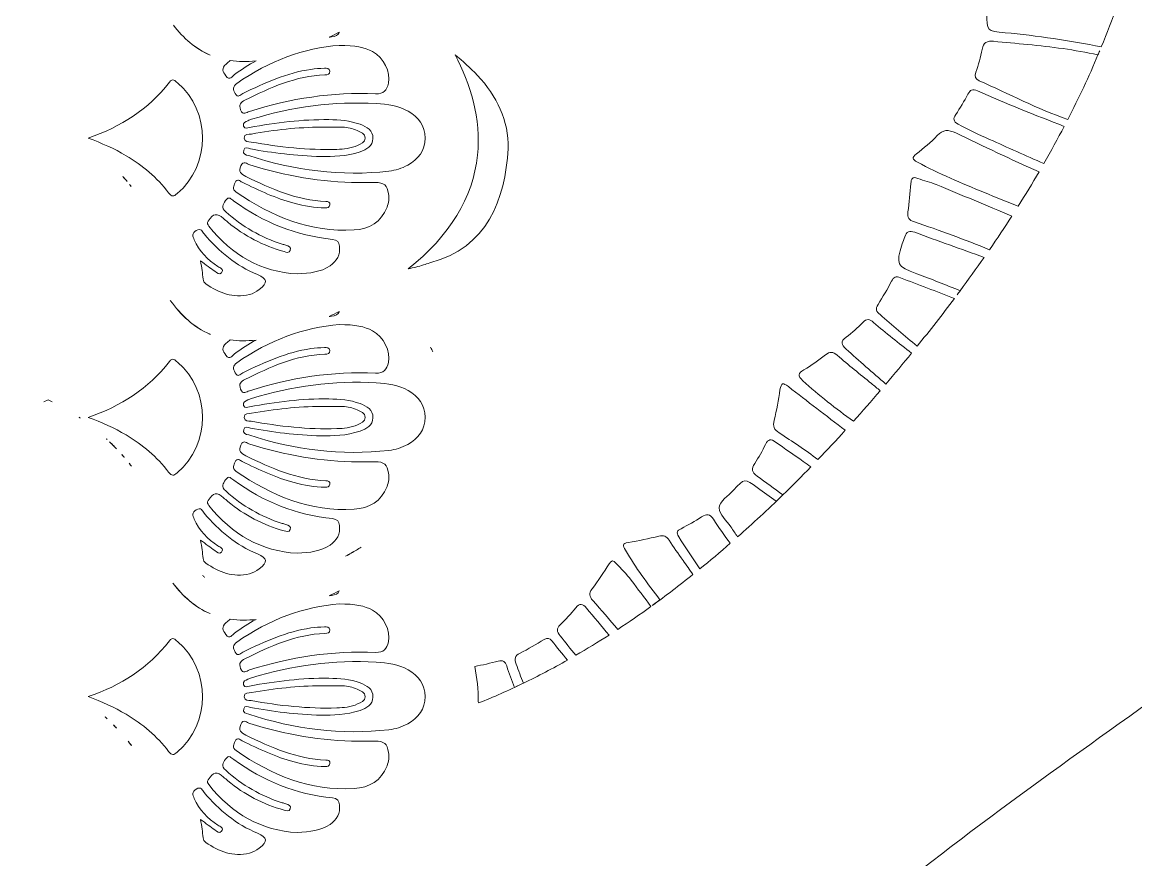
# Model space of a CAD drawing. Extents: x 705 to 8445, y -5934 to -84.
# Drawn here: x 1488.8 to 1970.5, y -4314.7 to -3952.6 of the extents above; entities that cross this region are included whole.
import ezdxf

# ---------------------------------------------------------------- set-up
doc = ezdxf.new("R2010")
doc.units = 0
doc.header["$MEASUREMENT"] = 0
doc.layers.add('Layer 1', color=7, linetype='Continuous')

# ---------------------------------------------------------------- blocks, each defined once
blk = doc.blocks.new('block 31')
at = {"layer": 'Layer 1', "lineweight": 0}
blk.add_lwpolyline([(1498.21, -4116.81), (1500, -4115.91), (1501.79, -4116.81), (1500, -4115.92), (1498.21, -4116.81)], dxfattribs=at)
for points, knots in [([(2257.28, -3659.1), (2234.48, -3617.14), (2200.79, -3577.08), (2159.87, -3543.26), (2075.1, -3473.22), (1964.49, -3413.43), (1839.88, -3370.27), (1839.88, -3370.27), (1839.88, -3370.25), (1839.88, -3370.25), (1839.42, -3368.29), (1838.85, -3366.27), (1838.16, -3364.21), (1836.62, -3359.66), (1833.95, -3353.09), (1828.51, -3348.58), (1827.81, -3348), (1827.1, -3347.47), (1826.36, -3347), (1826.36, -3347), (1826.36, -3347), (1826.35, -3347), (1827.88, -3328.1), (1824.28, -3308.74), (1815.57, -3289.33), (1811.12, -3279.39), (1803.75, -3272.44), (1796.61, -3265.72), (1790.88, -3260.31), (1785.45, -3255.19), (1781.81, -3248.82), (1780.72, -3246.92), (1779.8, -3244.87), (1778.82, -3242.69), (1777.56, -3239.87), (1776.25, -3236.96), (1774.48, -3234.13), (1767.43, -3222.87), (1755.91, -3216.8), (1744.63, -3213.55), (1744.63, -3213.55), (1743.26, -3211.5), (1743.26, -3211.5), (1700.83, -3146.97), (1636.69, -3122.16), (1590.35, -3112.73), (1549.47, -3104.39), (1515.61, -3106.15), (1503.73, -3107.19), (1503.69, -3107.13), (1503.65, -3107.09), (1503.63, -3107.06), (1503.63, -3107.06), (1503.45, -3107.21), (1503.45, -3107.21), (1501.87, -3107.36), (1500.7, -3107.48), (1500, -3107.56), (1499.3, -3107.48), (1498.13, -3107.36), (1496.56, -3107.21), (1496.56, -3107.21), (1496.37, -3107.06), (1496.37, -3107.06), (1496.35, -3107.09), (1496.31, -3107.13), (1496.27, -3107.19), (1484.39, -3106.15), (1450.53, -3104.39), (1409.65, -3112.73), (1363.31, -3122.16), (1299.17, -3146.97), (1256.76, -3211.48), (1256.76, -3211.48), (1255.38, -3213.55), (1255.38, -3213.55), (1244.09, -3216.8), (1232.57, -3222.87), (1225.52, -3234.13), (1223.75, -3236.96), (1222.44, -3239.87), (1221.18, -3242.69), (1220.2, -3244.87), (1219.28, -3246.92), (1218.19, -3248.82), (1214.55, -3255.19), (1209.12, -3260.31), (1203.39, -3265.72), (1196.25, -3272.44), (1188.88, -3279.39), (1184.43, -3289.33), (1175.72, -3308.74), (1172.12, -3328.1), (1173.65, -3347), (1173.64, -3347), (1173.64, -3347), (1173.64, -3347), (1172.91, -3347.47), (1172.19, -3347.99), (1171.49, -3348.58), (1166.05, -3353.09), (1163.38, -3359.65), (1161.84, -3364.21), (1161.15, -3366.27), (1160.58, -3368.29), (1160.12, -3370.25), (1160.12, -3370.25), (1160.12, -3370.27), (1160.12, -3370.27), (1035.51, -3413.43), (924.9, -3473.22), (840.13, -3543.26), (799.22, -3577.08), (765.52, -3617.14), (742.72, -3659.1), (716.93, -3706.53), (704.78, -3755.81), (706.61, -3805.55), (708.34, -3852.44), (720.97, -3901.24), (744.18, -3950.56), (776.16, -4018.52), (826.78, -4084.15), (894.59, -4145.62), (939.27, -4186.12), (988.74, -4221.57), (1036.58, -4255.86), (1081.92, -4288.36), (1128.81, -4321.97), (1171.35, -4359.71), (1248.94, -4428.49), (1300.36, -4494.94), (1328.51, -4562.74), (1324.68, -4568.78), (1321.1, -4575.62), (1318.44, -4583.02), (1317.03, -4582.92), (1315.46, -4582.85), (1313.87, -4582.85), (1308, -4582.85), (1301.57, -4583.94), (1299.84, -4589.72), (1299.35, -4591.39), (1299.31, -4592.94), (1299.27, -4594.32), (1299.27, -4594.65), (1299.26, -4594.97), (1299.25, -4595.28), (1299.07, -4598.99), (1297.7, -4602.95), (1295.19, -4607.05), (1294.24, -4608.6), (1293.21, -4610.14), (1292.14, -4611.64), (1291.46, -4612.59), (1290.76, -4613.54), (1290.03, -4614.48), (1282.79, -4623.87), (1273.55, -4632.4), (1264.57, -4640.7), (1264.57, -4640.7), (1260.48, -4644.5), (1260.48, -4644.5), (1250.16, -4654.07), (1239.49, -4663.97), (1227.49, -4670.59), (1224.1, -4672.48), (1219.99, -4676.81), (1219.7, -4686.79), (1218.97, -4711.36), (1240.81, -4755.67), (1260.37, -4770.55), (1241.52, -4806.38), (1219.02, -4857.42), (1199.77, -4924.23), (1174.99, -5010.3), (1160.3, -5105.45), (1156.13, -5207.05), (1152.63, -5292.07), (1156.53, -5381.81), (1167.74, -5475.11), (1163.2, -5478.43), (1158.2, -5481.58), (1152.48, -5484.72), (1126.07, -5499.19), (1097.44, -5504.35), (1071.86, -5499.25), (1037.65, -5492.45), (1010.5, -5472.75), (991.16, -5440.72), (954.52, -5380.07), (953.85, -5285.76), (972.12, -5223.95), (991.72, -5157.67), (1030.95, -5091.38), (1095.59, -5015.32), (1100.04, -5010.08), (1104.54, -5004.87), (1109.05, -4999.66), (1133.44, -4971.39), (1158.65, -4942.17), (1176.47, -4908.58), (1200.61, -4863.05), (1206.18, -4814.98), (1191.73, -4776.7), (1191.73, -4776.7), (1181.23, -4748.9), (1181.23, -4748.9), (1181.23, -4748.9), (1183.66, -4778.52), (1183.66, -4778.52), (1186.59, -4814.26), (1171.98, -4846.76), (1159.22, -4867.74), (1139.1, -4900.81), (1110.97, -4928.95), (1083.75, -4956.17), (1072.54, -4967.4), (1060.93, -4979.02), (1050.06, -4990.8), (985.75, -5060.52), (939.06, -5124.07), (907.3, -5185.11), (864.56, -5267.19), (849.07, -5345.56), (861.27, -5418), (881.01, -5535.4), (980.35, -5627.87), (1070.03, -5667.42), (1102.26, -5681.63), (1132.31, -5688.81), (1157.87, -5688.81), (1176.42, -5688.81), (1192.6, -5685.03), (1205.52, -5677.4), (1205.52, -5677.42), (1205.52, -5677.42), (1205.52, -5677.42), (1212.39, -5699.36), (1220.21, -5719.79), (1228.89, -5738.56), (1249.15, -5782.32), (1274.96, -5818.69), (1305.6, -5846.65), (1339.33, -5877.45), (1383.39, -5900.64), (1436.58, -5915.59), (1478.92, -5927.49), (1526.09, -5933.71), (1573.63, -5933.71), (1577.09, -5933.71), (1580.56, -5933.68), (1584.02, -5933.61), (1715.27, -5931.1), (1847.15, -5876.35), (1945.85, -5783.41), (1983.5, -5747.95), (2012.68, -5707.49), (2030.23, -5666.4), (2050.52, -5618.94), (2055.69, -5571.02), (2045.64, -5523.97), (2025.77, -5431.09), (1963.25, -5354), (1869.6, -5306.89), (1787.63, -5265.67), (1689.88, -5251.14), (1599.49, -5266.42), (1605.66, -5255.1), (1611.89, -5243.86), (1618.09, -5232.7), (1636.91, -5198.83), (1656.35, -5163.79), (1673.14, -5127.91), (1710.23, -5048.64), (1732.26, -4977.48), (1740.49, -4910.34), (1745.6, -4868.73), (1747.15, -4816.91), (1734.72, -4770.08), (1753.98, -4755.61), (1775.54, -4712.46), (1775.54, -4687.69), (1775.54, -4687.28), (1775.54, -4686.88), (1775.53, -4686.48), (1775.23, -4676.52), (1771.13, -4672.21), (1767.74, -4670.33), (1755.74, -4663.73), (1745.07, -4653.85), (1734.75, -4644.31), (1734.75, -4644.31), (1730.65, -4640.52), (1730.65, -4640.52), (1719.35, -4630.12), (1707.67, -4619.36), (1700.02, -4606.97), (1697.52, -4602.89), (1696.16, -4598.95), (1695.98, -4595.25), (1695.96, -4594.94), (1695.95, -4594.61), (1695.95, -4594.29), (1695.92, -4592.92), (1695.87, -4591.37), (1695.38, -4589.7), (1693.66, -4583.98), (1687.32, -4582.87), (1681.49, -4582.85), (1678.84, -4575.53), (1675.29, -4568.75), (1671.49, -4562.74), (1699.63, -4494.94), (1751.06, -4428.49), (1828.65, -4359.71), (1871.19, -4321.97), (1918.08, -4288.36), (1963.42, -4255.86), (2011.26, -4221.57), (2060.73, -4186.12), (2105.41, -4145.62), (2173.22, -4084.15), (2223.84, -4018.52), (2255.82, -3950.56), (2279.03, -3901.24), (2291.66, -3852.45), (2293.39, -3805.55), (2295.22, -3755.81), (2283.07, -3706.53), (2257.28, -3659.1)], [0, 0, 0, 0, 1, 1, 1, 2, 2, 2, 3, 3, 3, 4, 4, 4, 5, 5, 5, 6, 6, 6, 7, 7, 7, 8, 8, 8, 9, 9, 9, 10, 10, 10, 11, 11, 11, 12, 12, 12, 13, 13, 13, 14, 14, 14, 15, 15, 15, 16, 16, 16, 17, 17, 17, 18, 18, 18, 19, 19, 19, 20, 20, 20, 21, 21, 21, 22, 22, 22, 23, 23, 23, 24, 24, 24, 25, 25, 25, 26, 26, 26, 27, 27, 27, 28, 28, 28, 29, 29, 29, 30, 30, 30, 31, 31, 31, 32, 32, 32, 33, 33, 33, 34, 34, 34, 35, 35, 35, 36, 36, 36, 37, 37, 37, 38, 38, 38, 39, 39, 39, 40, 40, 40, 41, 41, 41, 42, 42, 42, 43, 43, 43, 44, 44, 44, 45, 45, 45, 46, 46, 46, 47, 47, 47, 48, 48, 48, 49, 49, 49, 50, 50, 50, 51, 51, 51, 52, 52, 52, 53, 53, 53, 54, 54, 54, 55, 55, 55, 56, 56, 56, 57, 57, 57, 58, 58, 58, 59, 59, 59, 60, 60, 60, 61, 61, 61, 62, 62, 62, 63, 63, 63, 64, 64, 64, 65, 65, 65, 66, 66, 66, 67, 67, 67, 68, 68, 68, 69, 69, 69, 70, 70, 70, 71, 71, 71, 72, 72, 72, 73, 73, 73, 74, 74, 74, 75, 75, 75, 76, 76, 76, 77, 77, 77, 78, 78, 78, 79, 79, 79, 80, 80, 80, 81, 81, 81, 82, 82, 82, 83, 83, 83, 84, 84, 84, 85, 85, 85, 86, 86, 86, 87, 87, 87, 88, 88, 88, 89, 89, 89, 90, 90, 90, 91, 91, 91, 92, 92, 92, 93, 93, 93, 94, 94, 94, 95, 95, 95, 96, 96, 96, 97, 97, 97, 98, 98, 98, 99, 99, 99, 100, 100, 100, 101, 101, 101, 102, 102, 102, 103, 103, 103, 104, 104, 104, 105, 105, 105, 106, 106, 106, 107, 107, 107, 108, 108, 108, 109, 109, 109, 110, 110, 110, 110]), ([(1955.64, -3963.29), (1941.86, -3960.64), (1928.01, -3958.38), (1913.99, -3957.16), (1906.13, -3956.48), (1906.13, -3956.44), (1906.13, -3948.5), (1906.13, -3947.54), (1906.1, -3946.6), (1906.13, -3945.66), (1906.25, -3939.97), (1905.13, -3939.88), (1911.69, -3940.32), (1928.67, -3941.47), (1945.67, -3942.77), (1962.47, -3945.38), (1960.37, -3951.34), (1958.1, -3957.3), (1955.64, -3963.29)], [0, 0, 0, 0, 1, 1, 1, 2, 2, 2, 3, 3, 3, 4, 4, 4, 5, 5, 5, 6, 6, 6, 6]), ([(1570.12, -3966.79), (1570.11, -3966.79), (1570.08, -3966.8), (1570.07, -3966.81), (1563.63, -3964.05), (1558.58, -3959.5), (1554.21, -3953.93), (1558.6, -3959.5), (1563.66, -3964.05), (1570.12, -3966.79)], [0, 0, 0, 0, 1, 1, 1, 2, 2, 2, 3, 3, 3, 3]), ([(1625.86, -3956.98), (1625.86, -3956.98), (1625.86, -3956.99), (1625.86, -3957), (1625.42, -3958.13), (1624.45, -3958.78), (1622.6, -3958.97), (1622.27, -3959.01), (1621.93, -3959.04), (1621.61, -3959.09), (1621.6, -3959.09), (1621.6, -3959.09), (1621.59, -3959.09), (1622.98, -3958.42), (1624.42, -3957.71), (1625.86, -3956.98)], [0, 0, 0, 0, 1, 1, 1, 2, 2, 2, 3, 3, 3, 4, 4, 4, 5, 5, 5, 5]), ([(1583.27, -3990.46), (1582.47, -3988.22), (1583.18, -3987.27), (1585.17, -3986.29), (1596.16, -3980.9), (1607.22, -3975.83), (1619.76, -3975.35), (1620.78, -3975.32), (1622.04, -3975.33), (1621.89, -3973.83), (1621.75, -3972.45), (1620.55, -3972.47), (1619.51, -3972.53), (1617.58, -3972.63), (1615.63, -3972.7), (1613.73, -3972.99), (1603.19, -3974.51), (1593.65, -3978.83), (1584.23, -3983.5), (1583.22, -3984.02), (1581.98, -3985.6), (1580.9, -3983.41), (1580.09, -3981.75), (1579.73, -3980.47), (1581.69, -3979.09), (1595.51, -3969.29), (1610.8, -3963.72), (1625.99, -3962.61), (1632.76, -3962.56), (1637.11, -3963.48), (1640.28, -3965.26), (1645.26, -3968.04), (1648.34, -3974.11), (1647.22, -3979.02), (1646.55, -3981.93), (1645.28, -3983.72), (1641.66, -3983.56), (1623.02, -3982.75), (1604.86, -3985.57), (1587.08, -3991.17), (1585.85, -3991.57), (1584.24, -3993.23), (1583.27, -3990.46)], [0, 0, 0, 0, 1, 1, 1, 2, 2, 2, 3, 3, 3, 4, 4, 4, 5, 5, 5, 6, 6, 6, 7, 7, 7, 8, 8, 8, 9, 9, 9, 10, 10, 10, 11, 11, 11, 12, 12, 12, 13, 13, 13, 14, 14, 14, 14]), ([(1954.21, -3966.75), (1954.21, -3966.75), (1954.2, -3966.75), (1954.2, -3966.75), (1950.3, -3976.02), (1945.94, -3985.33), (1941.14, -3994.68), (1928, -3990.08), (1915.58, -3983.6), (1902.85, -3977.93), (1901.06, -3977.14), (1900.83, -3976.02), (1901.39, -3974.26), (1902.43, -3971), (1903.48, -3967.72), (1904.06, -3964.37), (1904.61, -3961.27), (1906.37, -3960.59), (1909.03, -3960.85), (1913.95, -3961.32), (1918.89, -3961.8), (1923.82, -3962.27), (1934.03, -3963.24), (1944.19, -3964.53), (1954.2, -3966.75), (1954.45, -3966.18), (1954.69, -3965.59), (1954.93, -3965.02), (1954.69, -3965.61), (1954.45, -3966.18), (1954.21, -3966.75)], [0, 0, 0, 0, 1, 1, 1, 2, 2, 2, 3, 3, 3, 4, 4, 4, 5, 5, 5, 6, 6, 6, 7, 7, 7, 8, 8, 8, 9, 9, 9, 10, 10, 10, 10]), ([(1576.88, -3975.79), (1575.5, -3973.96), (1574.87, -3972.62), (1577.04, -3970.69), (1577.61, -3970.18), (1578.2, -3969.69), (1578.78, -3969.2), (1578.79, -3969.19), (1578.79, -3969.19), (1578.8, -3969.17), (1582.28, -3969.67), (1585.97, -3969.73), (1589.96, -3969.3), (1586.79, -3971.06), (1583.71, -3973.03), (1580.7, -3975.19), (1579.67, -3975.94), (1578.64, -3978.12), (1576.88, -3975.79)], [0, 0, 0, 0, 1, 1, 1, 2, 2, 2, 3, 3, 3, 4, 4, 4, 5, 5, 5, 6, 6, 6, 6]), ([(1665.09, -4056.67), (1664.17, -4056.91), (1663.31, -4057.29), (1662.4, -4057.58), (1660.23, -4058.26), (1658.05, -4058.8), (1655.84, -4059.22), (1673.82, -4044.92), (1683.87, -4028.48), (1685.76, -4010.12), (1687.4, -3994.2), (1682.64, -3979.23), (1676.04, -3966.7), (1679.44, -3969.44), (1682.66, -3972.38), (1685.7, -3975.58), (1694.24, -3984.56), (1699.2, -3995.11), (1699.1, -4007.28), (1697.61, -4029.22), (1690.23, -4050.14), (1665.09, -4056.67)], [0, 0, 0, 0, 1, 1, 1, 2, 2, 2, 3, 3, 3, 4, 4, 4, 5, 5, 5, 6, 6, 6, 7, 7, 7, 7]), ([(1552.47, -3978.6), (1554.01, -3976.59), (1554.88, -3977.93), (1555.97, -3978.85), (1570.46, -3991.15), (1570.38, -4014.45), (1555.86, -4026.72), (1554.32, -4028.02), (1553.47, -4028.17), (1552.15, -4026.41), (1547.15, -4019.77), (1540.88, -4014.57), (1533.78, -4010.32), (1528.61, -4007.23), (1523.1, -4004.92), (1517.4, -4002.7), (1531.41, -3997.82), (1543.43, -3990.35), (1552.47, -3978.6)], [0, 0, 0, 0, 1, 1, 1, 2, 2, 2, 3, 3, 3, 4, 4, 4, 5, 5, 5, 6, 6, 6, 6]), ([(1930.75, -4013.77), (1922.94, -4010.32), (1915.15, -4006.78), (1907.34, -4003.3), (1902.72, -4001.23), (1898.09, -3999.19), (1893.67, -3996.65), (1891.58, -3995.45), (1891.43, -3994.43), (1892.68, -3992.52), (1894.58, -3989.68), (1896.3, -3986.71), (1897.94, -3983.72), (1898.96, -3981.9), (1899.83, -3981.26), (1902.06, -3982.27), (1914.38, -3987.85), (1926.99, -3992.75), (1939.61, -3997.64), (1936.8, -4003), (1933.86, -4008.38), (1930.75, -4013.77)], [0, 0, 0, 0, 1, 1, 1, 2, 2, 2, 3, 3, 3, 4, 4, 4, 5, 5, 5, 6, 6, 6, 7, 7, 7, 7]), ([(1655.57, -4014.42), (1653.05, -4015.82), (1650.28, -4016.66), (1647.45, -4016.99), (1626.73, -4019.4), (1606.54, -4016.68), (1586.79, -4010.31), (1585.68, -4009.97), (1584.07, -4009.76), (1584.63, -4007.91), (1585.19, -4006.14), (1586.55, -4007.21), (1587.5, -4007.38), (1597.27, -4009.12), (1607.1, -4010.36), (1618.1, -4010.7), (1623.08, -4010.66), (1629.14, -4010.7), (1634.94, -4008.64), (1637.72, -4007.66), (1640.41, -4006.17), (1640.52, -4002.88), (1640.64, -3999.35), (1637.81, -3997.83), (1634.95, -3996.76), (1630.62, -3995.15), (1626.06, -3994.81), (1621.49, -3994.74), (1609.93, -3994.55), (1598.54, -3996.09), (1587.18, -3998.09), (1586.31, -3998.25), (1585.13, -3999.13), (1584.61, -3997.53), (1584.1, -3995.92), (1585.37, -3995.62), (1586.42, -3995.19), (1586.94, -3994.97), (1587.47, -3994.77), (1588.01, -3994.6), (1605.59, -3989.11), (1623.58, -3986.75), (1641.98, -3987.77), (1646.77, -3988.04), (1651.56, -3988.69), (1655.82, -3991.13), (1660.27, -3993.66), (1663.13, -3997.4), (1663.12, -4002.68), (1663.12, -4008.08), (1660.16, -4011.85), (1655.57, -4014.42)], [0, 0, 0, 0, 1, 1, 1, 2, 2, 2, 3, 3, 3, 4, 4, 4, 5, 5, 5, 6, 6, 6, 7, 7, 7, 8, 8, 8, 9, 9, 9, 10, 10, 10, 11, 11, 11, 12, 12, 12, 13, 13, 13, 14, 14, 14, 15, 15, 15, 16, 16, 16, 17, 17, 17, 17]), ([(1584.88, -4002.78), (1584.83, -4000.69), (1586.85, -4001.16), (1587.98, -4000.96), (1597.96, -3999.17), (1608.03, -3998.02), (1618.19, -3997.99), (1621.27, -3997.99), (1624.34, -3997.94), (1627.41, -3998.01), (1629.59, -3998.06), (1631.71, -3998.56), (1633.7, -3999.45), (1635.25, -4000.15), (1637.19, -4000.78), (1637.16, -4002.78), (1637.12, -4004.58), (1635.31, -4005.22), (1633.86, -4005.87), (1631, -4007.19), (1627.93, -4007.47), (1624.86, -4007.58), (1612.38, -4008), (1600.06, -4006.53), (1587.81, -4004.41), (1586.73, -4004.21), (1584.92, -4004.6), (1584.88, -4002.78)], [0, 0, 0, 0, 1, 1, 1, 2, 2, 2, 3, 3, 3, 4, 4, 4, 5, 5, 5, 6, 6, 6, 7, 7, 7, 8, 8, 8, 9, 9, 9, 9]), ([(1919.66, -4032.18), (1914.78, -4030.24), (1909.91, -4028.27), (1905.05, -4026.27), (1895.23, -4022.24), (1885.45, -4018.11), (1876.06, -4013.11), (1873.84, -4011.93), (1873.54, -4011.17), (1875.62, -4009.52), (1878.76, -4007.03), (1881.91, -4004.5), (1884.69, -4001.64), (1887.24, -3999), (1889.45, -3998.95), (1892.71, -4000.5), (1904.66, -4006.21), (1916.58, -4011.99), (1928.69, -4017.35), (1925.8, -4022.28), (1922.8, -4027.23), (1919.66, -4032.18)], [0, 0, 0, 0, 1, 1, 1, 2, 2, 2, 3, 3, 3, 4, 4, 4, 5, 5, 5, 6, 6, 6, 7, 7, 7, 7]), ([(1646.65, -4032.57), (1644.14, -4039.11), (1638.94, -4042.07), (1632.36, -4042.44), (1613.32, -4043.49), (1596.72, -4036.68), (1581.38, -4026.05), (1579.41, -4024.69), (1580.32, -4023.38), (1580.95, -4021.96), (1581.82, -4019.96), (1582.99, -4021.29), (1583.98, -4021.78), (1591.24, -4025.36), (1598.55, -4028.79), (1606.4, -4030.89), (1610.8, -4032.08), (1615.28, -4032.91), (1619.87, -4032.9), (1620.8, -4032.9), (1621.78, -4032.79), (1621.92, -4031.6), (1622.08, -4030.28), (1621.1, -4030.15), (1620.14, -4030.1), (1607.64, -4029.62), (1596.53, -4024.72), (1585.56, -4019.29), (1583.39, -4018.22), (1582.23, -4017.24), (1583.36, -4014.7), (1584.52, -4012.14), (1586.09, -4013.94), (1587.3, -4014.31), (1602.62, -4019.07), (1618.25, -4021.81), (1634.31, -4021.96), (1636.7, -4021.96), (1639.09, -4021.98), (1641.49, -4021.94), (1645.35, -4021.9), (1646.68, -4022.99), (1647.31, -4026.87), (1647.62, -4028.83), (1647.37, -4030.72), (1646.65, -4032.57)], [0, 0, 0, 0, 1, 1, 1, 2, 2, 2, 3, 3, 3, 4, 4, 4, 5, 5, 5, 6, 6, 6, 7, 7, 7, 8, 8, 8, 9, 9, 9, 10, 10, 10, 11, 11, 11, 12, 12, 12, 13, 13, 13, 14, 14, 14, 15, 15, 15, 15]), ([(1534.22, -4021.51), (1533.61, -4020.79), (1532.99, -4020.06), (1532.36, -4019.34), (1532.48, -4019.49), (1532.62, -4019.62), (1532.74, -4019.76), (1533.24, -4020.34), (1533.74, -4020.93), (1534.22, -4021.51)], [0, 0, 0, 0, 1, 1, 1, 2, 2, 2, 3, 3, 3, 3]), ([(1907.26, -4050.96), (1896.55, -4046.64), (1885.75, -4042.54), (1874.76, -4038.95), (1872.38, -4038.17), (1871.61, -4037.12), (1871.97, -4034.66), (1872.57, -4030.58), (1872.92, -4026.47), (1873.23, -4022.35), (1873.39, -4020.27), (1873.87, -4019.24), (1876.22, -4020.14), (1878.85, -4021.16), (1881.66, -4021.74), (1884.26, -4022.81), (1895.16, -4027.34), (1906.06, -4031.88), (1916.95, -4036.43), (1913.85, -4041.25), (1910.61, -4046.1), (1907.26, -4050.96)], [0, 0, 0, 0, 1, 1, 1, 2, 2, 2, 3, 3, 3, 4, 4, 4, 5, 5, 5, 6, 6, 6, 7, 7, 7, 7]), ([(1535.98, -4023.71), (1535.76, -4023.41), (1535.53, -4023.12), (1535.29, -4022.84), (1535.42, -4022.99), (1535.55, -4023.15), (1535.67, -4023.3), (1535.78, -4023.44), (1535.88, -4023.58), (1535.98, -4023.71)], [0, 0, 0, 0, 1, 1, 1, 2, 2, 2, 3, 3, 3, 3]), ([(1622.01, -4057.93), (1617.97, -4060.73), (1613.31, -4061.09), (1607.75, -4061.48), (1592.4, -4060.58), (1579.48, -4053.48), (1569.55, -4040.75), (1569.01, -4040.07), (1568.75, -4039.51), (1569.29, -4038.62), (1571.38, -4035.25), (1573.03, -4034.94), (1575.93, -4037.5), (1576.54, -4038.03), (1577.13, -4038.55), (1577.74, -4039.06), (1584.94, -4045.04), (1593.05, -4049.28), (1602.07, -4051.76), (1603, -4052.01), (1604.23, -4052.62), (1604.72, -4051.27), (1605.27, -4049.77), (1604.01, -4049.35), (1602.88, -4049.01), (1602.33, -4048.85), (1601.78, -4048.73), (1601.23, -4048.55), (1592.07, -4045.71), (1584.02, -4040.97), (1576.87, -4034.54), (1574.77, -4032.67), (1575.62, -4031.46), (1576.79, -4029.72), (1578.23, -4027.58), (1579.26, -4029.13), (1580.34, -4029.93), (1593.13, -4039.24), (1607.35, -4044.9), (1623.11, -4046.5), (1625.14, -4046.71), (1625.93, -4047.67), (1626.1, -4049.48), (1626.43, -4053.12), (1624.96, -4055.88), (1622.01, -4057.93)], [0, 0, 0, 0, 1, 1, 1, 2, 2, 2, 3, 3, 3, 4, 4, 4, 5, 5, 5, 6, 6, 6, 7, 7, 7, 8, 8, 8, 9, 9, 9, 10, 10, 10, 11, 11, 11, 12, 12, 12, 13, 13, 13, 14, 14, 14, 15, 15, 15, 15]), ([(1590.6, -4061.76), (1594.98, -4063.59), (1595.17, -4065.21), (1591.34, -4068.22), (1590.07, -4069.23), (1588.65, -4069.95), (1587.1, -4070.35), (1580, -4072.12), (1573.91, -4069.63), (1568.2, -4065.73), (1567.49, -4065.25), (1567.23, -4064.54), (1567.12, -4063.7), (1566.8, -4061.23), (1566.42, -4058.77), (1565.99, -4055.78), (1568.3, -4057.51), (1570.17, -4058.98), (1572.11, -4060.3), (1572.97, -4060.89), (1574.14, -4062.16), (1575.06, -4060.92), (1576.24, -4059.34), (1574.39, -4058.88), (1573.45, -4058.26), (1569.01, -4055.3), (1565.31, -4051.71), (1563.21, -4046.69), (1562.58, -4045.15), (1562.12, -4043.88), (1564.09, -4042.69), (1566.23, -4041.38), (1566.71, -4043.19), (1567.52, -4044.15), (1573.9, -4051.75), (1581.37, -4057.9), (1590.6, -4061.76)], [0, 0, 0, 0, 1, 1, 1, 2, 2, 2, 3, 3, 3, 4, 4, 4, 5, 5, 5, 6, 6, 6, 7, 7, 7, 8, 8, 8, 9, 9, 9, 10, 10, 10, 11, 11, 11, 12, 12, 12, 12]), ([(1894.57, -4068.72), (1894.14, -4069.3), (1893.71, -4069.87), (1893.28, -4070.44), (1893.71, -4069.87), (1894.13, -4069.3), (1894.55, -4068.72), (1888.35, -4066.15), (1882.09, -4063.74), (1875.78, -4061.4), (1867.11, -4058.19), (1866.71, -4057.39), (1869.51, -4048.43), (1869.83, -4047.42), (1870.3, -4046.45), (1870.61, -4045.44), (1871.33, -4043.14), (1872.67, -4042.61), (1874.93, -4043.45), (1884.89, -4047.18), (1894.96, -4050.63), (1904.93, -4054.32), (1901.58, -4059.11), (1898.12, -4063.9), (1894.55, -4068.72), (1894.55, -4068.72), (1894.57, -4068.72), (1894.57, -4068.72)], [0, 0, 0, 0, 1, 1, 1, 2, 2, 2, 3, 3, 3, 4, 4, 4, 5, 5, 5, 6, 6, 6, 7, 7, 7, 8, 8, 8, 9, 9, 9, 9]), ([(1884.16, -4082.41), (1881.45, -4085.88), (1878.73, -4089.29), (1876.01, -4092.67), (1870.55, -4088.26), (1865.2, -4083.69), (1859.9, -4079.06), (1858.3, -4077.66), (1857.77, -4076.62), (1859.04, -4074.67), (1861.14, -4071.41), (1863.08, -4068.02), (1864.88, -4064.58), (1865.83, -4062.77), (1866.76, -4062.29), (1868.75, -4063.08), (1876.49, -4066.15), (1884.32, -4068.99), (1892.06, -4072.07), (1889.48, -4075.5), (1886.86, -4078.95), (1884.16, -4082.41)], [0, 0, 0, 0, 1, 1, 1, 2, 2, 2, 3, 3, 3, 4, 4, 4, 5, 5, 5, 6, 6, 6, 7, 7, 7, 7]), ([(1570.12, -4087.56), (1570.11, -4087.56), (1570.08, -4087.58), (1570.07, -4087.58), (1562.95, -4084.55), (1557.54, -4079.3), (1552.87, -4072.94), (1557.58, -4079.28), (1562.98, -4084.53), (1570.12, -4087.56)], [0, 0, 0, 0, 1, 1, 1, 2, 2, 2, 3, 3, 3, 3]), ([(1625.86, -4077.76), (1625.86, -4077.76), (1625.86, -4077.77), (1625.86, -4077.77), (1625.42, -4078.89), (1624.45, -4079.55), (1622.6, -4079.74), (1622.27, -4079.77), (1621.93, -4079.81), (1621.61, -4079.86), (1623, -4079.19), (1624.43, -4078.48), (1625.86, -4077.76)], [0, 0, 0, 0, 1, 1, 1, 2, 2, 2, 3, 3, 3, 4, 4, 4, 4]), ([(1583.27, -4111.22), (1582.47, -4108.98), (1583.18, -4108.04), (1585.17, -4107.06), (1596.16, -4101.67), (1607.22, -4096.6), (1619.76, -4096.12), (1620.78, -4096.08), (1622.04, -4096.09), (1621.89, -4094.59), (1621.75, -4093.22), (1620.55, -4093.23), (1619.51, -4093.29), (1617.58, -4093.4), (1615.63, -4093.47), (1613.73, -4093.76), (1603.19, -4095.27), (1593.65, -4099.59), (1584.23, -4104.27), (1583.22, -4104.78), (1581.98, -4106.37), (1580.9, -4104.17), (1580.09, -4102.51), (1579.73, -4101.24), (1581.69, -4099.85), (1595.51, -4090.06), (1610.8, -4084.49), (1625.99, -4083.38), (1632.76, -4083.33), (1637.11, -4084.25), (1640.28, -4086.02), (1645.26, -4088.8), (1648.34, -4094.88), (1647.22, -4099.78), (1646.55, -4102.69), (1645.28, -4104.48), (1641.66, -4104.33), (1623.02, -4103.52), (1604.86, -4106.33), (1587.08, -4111.94), (1585.85, -4112.33), (1584.24, -4113.99), (1583.27, -4111.22)], [0, 0, 0, 0, 1, 1, 1, 2, 2, 2, 3, 3, 3, 4, 4, 4, 5, 5, 5, 6, 6, 6, 7, 7, 7, 8, 8, 8, 9, 9, 9, 10, 10, 10, 11, 11, 11, 12, 12, 12, 13, 13, 13, 14, 14, 14, 14]), ([(1862.45, -4109.09), (1856.63, -4104.14), (1850.91, -4099.04), (1845.23, -4093.92), (1843.19, -4092.06), (1842.6, -4090.68), (1845.28, -4088.77), (1847.86, -4086.92), (1850.21, -4084.72), (1852.44, -4082.46), (1854.16, -4080.72), (1855.36, -4080.89), (1857.14, -4082.42), (1862.47, -4087.03), (1867.97, -4091.42), (1873.57, -4095.69), (1869.87, -4100.25), (1866.16, -4104.72), (1862.45, -4109.09)], [0, 0, 0, 0, 1, 1, 1, 2, 2, 2, 3, 3, 3, 4, 4, 4, 5, 5, 5, 6, 6, 6, 6]), ([(1576.88, -4096.56), (1575.5, -4094.72), (1574.87, -4093.39), (1577.04, -4091.45), (1577.61, -4090.94), (1578.2, -4090.45), (1578.78, -4089.96), (1578.78, -4089.96), (1578.79, -4089.96), (1578.79, -4089.95), (1582.28, -4090.45), (1585.97, -4090.51), (1589.96, -4090.07), (1586.79, -4091.82), (1583.71, -4093.79), (1580.7, -4095.95), (1579.67, -4096.7), (1578.64, -4098.89), (1576.88, -4096.56)], [0, 0, 0, 0, 1, 1, 1, 2, 2, 2, 3, 3, 3, 4, 4, 4, 5, 5, 5, 6, 6, 6, 6]), ([(1665.48, -4093.16), (1665.65, -4093.48), (1665.82, -4093.8), (1665.98, -4094.13), (1666.14, -4094.44), (1666.3, -4094.75), (1666.45, -4095.07), (1666.14, -4094.42), (1665.82, -4093.79), (1665.48, -4093.16)], [0, 0, 0, 0, 1, 1, 1, 2, 2, 2, 3, 3, 3, 3]), ([(1552.47, -4099.36), (1554.01, -4097.36), (1554.88, -4098.7), (1555.97, -4099.61), (1570.46, -4111.91), (1570.38, -4135.22), (1555.86, -4147.48), (1554.32, -4148.78), (1553.47, -4148.94), (1552.15, -4147.17), (1547.15, -4140.54), (1540.88, -4135.33), (1533.78, -4131.09), (1528.61, -4128), (1523.1, -4125.68), (1517.4, -4123.46), (1531.41, -4118.58), (1543.43, -4111.12), (1552.47, -4099.36)], [0, 0, 0, 0, 1, 1, 1, 2, 2, 2, 3, 3, 3, 4, 4, 4, 5, 5, 5, 6, 6, 6, 6]), ([(1848.39, -4125.17), (1840.88, -4119.62), (1833.42, -4114), (1826.54, -4107.63), (1824.14, -4105.41), (1824.32, -4104.47), (1826.97, -4102.91), (1830.21, -4100.99), (1833.3, -4098.78), (1836.28, -4096.48), (1838.21, -4094.98), (1839.53, -4094.98), (1841.43, -4096.64), (1846.22, -4100.84), (1851.23, -4104.78), (1856.17, -4108.81), (1857.45, -4109.85), (1858.73, -4110.91), (1860, -4111.96), (1856.15, -4116.46), (1852.28, -4120.86), (1848.39, -4125.17)], [0, 0, 0, 0, 1, 1, 1, 2, 2, 2, 3, 3, 3, 4, 4, 4, 5, 5, 5, 6, 6, 6, 7, 7, 7, 7]), ([(1655.57, -4135.18), (1653.05, -4136.59), (1650.28, -4137.42), (1647.45, -4137.76), (1626.73, -4140.17), (1606.54, -4137.45), (1586.79, -4131.08), (1585.68, -4130.73), (1584.07, -4130.53), (1584.63, -4128.68), (1585.19, -4126.9), (1586.55, -4127.97), (1587.5, -4128.14), (1597.27, -4129.88), (1607.1, -4131.12), (1618.1, -4131.47), (1623.08, -4131.42), (1629.14, -4131.47), (1634.94, -4129.41), (1637.72, -4128.43), (1640.41, -4126.94), (1640.52, -4123.64), (1640.64, -4120.11), (1637.81, -4118.6), (1634.95, -4117.52), (1630.62, -4115.91), (1626.06, -4115.58), (1621.49, -4115.51), (1609.93, -4115.31), (1598.54, -4116.85), (1587.18, -4118.86), (1586.31, -4119.01), (1585.13, -4119.9), (1584.61, -4118.3), (1584.1, -4116.69), (1585.37, -4116.39), (1586.42, -4115.96), (1586.94, -4115.73), (1587.47, -4115.53), (1588.01, -4115.36), (1605.59, -4109.87), (1623.58, -4107.51), (1641.98, -4108.54), (1646.77, -4108.8), (1651.56, -4109.46), (1655.82, -4111.89), (1660.27, -4114.42), (1663.13, -4118.17), (1663.12, -4123.44), (1663.12, -4128.84), (1660.16, -4132.61), (1655.57, -4135.18)], [0, 0, 0, 0, 1, 1, 1, 2, 2, 2, 3, 3, 3, 4, 4, 4, 5, 5, 5, 6, 6, 6, 7, 7, 7, 8, 8, 8, 9, 9, 9, 10, 10, 10, 11, 11, 11, 12, 12, 12, 13, 13, 13, 14, 14, 14, 15, 15, 15, 16, 16, 16, 17, 17, 17, 17]), ([(1833.07, -4141.67), (1827.59, -4137.71), (1822.01, -4133.86), (1816.32, -4130.19), (1814.07, -4128.74), (1813.44, -4127.32), (1814.09, -4124.7), (1815.19, -4120.36), (1815.98, -4115.94), (1816.63, -4111.51), (1817.09, -4108.48), (1817.97, -4108.38), (1820.26, -4110.16), (1828.42, -4116.52), (1836.65, -4122.76), (1844.84, -4129.06), (1840.94, -4133.35), (1837.01, -4137.58), (1833.07, -4141.67)], [0, 0, 0, 0, 1, 1, 1, 2, 2, 2, 3, 3, 3, 4, 4, 4, 5, 5, 5, 6, 6, 6, 6]), ([(1584.88, -4123.55), (1584.83, -4121.46), (1586.85, -4121.92), (1587.98, -4121.72), (1597.96, -4119.93), (1608.03, -4118.79), (1618.19, -4118.75), (1621.27, -4118.75), (1624.34, -4118.7), (1627.41, -4118.77), (1629.59, -4118.82), (1631.71, -4119.32), (1633.7, -4120.22), (1635.25, -4120.91), (1637.19, -4121.54), (1637.16, -4123.55), (1637.12, -4125.35), (1635.31, -4125.98), (1633.86, -4126.64), (1631, -4127.95), (1627.93, -4128.24), (1624.86, -4128.34), (1612.38, -4128.76), (1600.06, -4127.29), (1587.81, -4125.17), (1586.73, -4124.98), (1584.92, -4125.36), (1584.88, -4123.55)], [0, 0, 0, 0, 1, 1, 1, 2, 2, 2, 3, 3, 3, 4, 4, 4, 5, 5, 5, 6, 6, 6, 7, 7, 7, 8, 8, 8, 9, 9, 9, 9]), ([(1513.4, -4123.42), (1513.47, -4123.45), (1513.54, -4123.5), (1513.6, -4123.54), (1513.64, -4123.56), (1513.67, -4123.58), (1513.71, -4123.61), (1513.79, -4123.67), (1513.88, -4123.73), (1513.95, -4123.77), (1513.77, -4123.65), (1513.59, -4123.54), (1513.4, -4123.42)], [0, 0, 0, 0, 1, 1, 1, 2, 2, 2, 3, 3, 3, 4, 4, 4, 4]), ([(1525.58, -4133.07), (1525.48, -4132.97), (1525.38, -4132.89), (1525.28, -4132.79), (1525.32, -4132.82), (1525.37, -4132.85), (1525.4, -4132.89), (1525.46, -4132.95), (1525.52, -4133.01), (1525.58, -4133.07)], [0, 0, 0, 0, 1, 1, 1, 2, 2, 2, 3, 3, 3, 3]), ([(1646.65, -4153.34), (1644.14, -4159.88), (1638.94, -4162.84), (1632.36, -4163.21), (1613.32, -4164.26), (1596.72, -4157.44), (1581.38, -4146.81), (1579.41, -4145.45), (1580.32, -4144.14), (1580.95, -4142.72), (1581.82, -4140.73), (1582.99, -4142.05), (1583.98, -4142.54), (1591.24, -4146.12), (1598.55, -4149.56), (1606.4, -4151.66), (1610.8, -4152.85), (1615.28, -4153.67), (1619.87, -4153.66), (1620.8, -4153.66), (1621.78, -4153.55), (1621.92, -4152.36), (1622.08, -4151.05), (1621.1, -4150.92), (1620.14, -4150.87), (1607.64, -4150.38), (1596.53, -4145.49), (1585.56, -4140.06), (1583.39, -4138.99), (1582.23, -4138.01), (1583.36, -4135.47), (1584.52, -4132.9), (1586.09, -4134.7), (1587.3, -4135.07), (1602.62, -4139.83), (1618.25, -4142.58), (1634.31, -4142.72), (1636.7, -4142.72), (1639.09, -4142.74), (1641.49, -4142.71), (1645.35, -4142.66), (1646.68, -4143.76), (1647.31, -4147.64), (1647.62, -4149.59), (1647.37, -4151.49), (1646.65, -4153.34)], [0, 0, 0, 0, 1, 1, 1, 2, 2, 2, 3, 3, 3, 4, 4, 4, 5, 5, 5, 6, 6, 6, 7, 7, 7, 8, 8, 8, 9, 9, 9, 10, 10, 10, 11, 11, 11, 12, 12, 12, 13, 13, 13, 14, 14, 14, 15, 15, 15, 15]), ([(1817.86, -4156.99), (1811.36, -4163.32), (1804.85, -4169.37), (1798.32, -4175.15), (1797.33, -4173.73), (1796.34, -4172.3), (1795.36, -4170.87), (1793.5, -4168.17), (1790.3, -4165.39), (1790.31, -4162.64), (1790.31, -4159.61), (1794.32, -4157.48), (1796.58, -4154.95), (1801.2, -4149.78), (1801.28, -4149.81), (1806.83, -4153.85), (1809.54, -4155.83), (1812.26, -4157.8), (1814.98, -4159.77), (1815.94, -4158.85), (1816.91, -4157.92), (1817.86, -4156.99), (1814.18, -4154.28), (1810.48, -4151.56), (1806.77, -4148.89), (1804.39, -4147.17), (1804.14, -4145.8), (1805.68, -4143.46), (1807.42, -4140.8), (1808.99, -4138.01), (1810.38, -4135.14), (1811.54, -4132.76), (1812.84, -4132.78), (1814.76, -4134.17), (1818.69, -4136.99), (1822.67, -4139.73), (1826.64, -4142.49), (1827.77, -4143.28), (1828.89, -4144.07), (1830.01, -4144.84), (1825.98, -4149.01), (1821.92, -4153.05), (1817.86, -4156.99)], [0, 0, 0, 0, 1, 1, 1, 2, 2, 2, 3, 3, 3, 4, 4, 4, 5, 5, 5, 6, 6, 6, 7, 7, 7, 8, 8, 8, 9, 9, 9, 10, 10, 10, 11, 11, 11, 12, 12, 12, 13, 13, 13, 14, 14, 14, 14]), ([(1529.53, -4137.01), (1529.28, -4136.75), (1529.04, -4136.49), (1528.8, -4136.24), (1528.56, -4135.99), (1528.31, -4135.74), (1528.06, -4135.49), (1527.81, -4135.24), (1527.56, -4134.99), (1527.31, -4134.74), (1527.06, -4134.49), (1526.8, -4134.24), (1526.53, -4133.99), (1526.65, -4134.09), (1526.76, -4134.19), (1526.87, -4134.3), (1527.01, -4134.44), (1527.17, -4134.58), (1527.31, -4134.74), (1527.33, -4134.75), (1527.36, -4134.77), (1527.38, -4134.8), (1527.61, -4135.02), (1527.83, -4135.25), (1528.06, -4135.49), (1528.13, -4135.55), (1528.22, -4135.63), (1528.29, -4135.7), (1528.47, -4135.88), (1528.63, -4136.06), (1528.8, -4136.24), (1528.99, -4136.42), (1529.17, -4136.61), (1529.35, -4136.8), (1529.41, -4136.87), (1529.47, -4136.93), (1529.53, -4137.01)], [0, 0, 0, 0, 1, 1, 1, 2, 2, 2, 3, 3, 3, 4, 4, 4, 5, 5, 5, 6, 6, 6, 7, 7, 7, 8, 8, 8, 9, 9, 9, 10, 10, 10, 11, 11, 11, 12, 12, 12, 12]), ([(1532.97, -4140.8), (1532.61, -4140.39), (1532.25, -4139.98), (1531.88, -4139.56), (1532.17, -4139.88), (1532.45, -4140.2), (1532.74, -4140.52), (1532.82, -4140.62), (1532.89, -4140.7), (1532.97, -4140.8)], [0, 0, 0, 0, 1, 1, 1, 2, 2, 2, 3, 3, 3, 3]), ([(1536.06, -4144.57), (1535.72, -4144.15), (1535.39, -4143.73), (1535.05, -4143.3), (1535.27, -4143.56), (1535.47, -4143.82), (1535.67, -4144.07), (1535.8, -4144.24), (1535.92, -4144.4), (1536.06, -4144.57)], [0, 0, 0, 0, 1, 1, 1, 2, 2, 2, 3, 3, 3, 3]), ([(1622.01, -4178.69), (1617.97, -4181.5), (1613.31, -4181.85), (1607.75, -4182.25), (1592.4, -4181.34), (1579.48, -4174.24), (1569.55, -4161.51), (1569.01, -4160.83), (1568.75, -4160.27), (1569.29, -4159.39), (1571.38, -4156.01), (1573.03, -4155.7), (1575.93, -4158.27), (1576.54, -4158.79), (1577.13, -4159.32), (1577.74, -4159.83), (1584.94, -4165.81), (1593.05, -4170.04), (1602.07, -4172.52), (1603, -4172.77), (1604.23, -4173.38), (1604.72, -4172.03), (1605.27, -4170.53), (1604.01, -4170.11), (1602.88, -4169.78), (1602.33, -4169.61), (1601.78, -4169.49), (1601.23, -4169.31), (1592.07, -4166.47), (1584.02, -4161.74), (1576.87, -4155.31), (1574.77, -4153.43), (1575.62, -4152.23), (1576.79, -4150.49), (1578.23, -4148.34), (1579.26, -4149.89), (1580.34, -4150.69), (1593.13, -4160.01), (1607.35, -4165.66), (1623.11, -4167.26), (1625.14, -4167.48), (1625.93, -4168.43), (1626.1, -4170.24), (1626.43, -4173.88), (1624.96, -4176.64), (1622.01, -4178.69)], [0, 0, 0, 0, 1, 1, 1, 2, 2, 2, 3, 3, 3, 4, 4, 4, 5, 5, 5, 6, 6, 6, 7, 7, 7, 8, 8, 8, 9, 9, 9, 10, 10, 10, 11, 11, 11, 12, 12, 12, 13, 13, 13, 14, 14, 14, 15, 15, 15, 15]), ([(1590.6, -4182.52), (1594.98, -4184.36), (1595.17, -4185.97), (1591.34, -4188.99), (1590.07, -4189.99), (1588.65, -4190.72), (1587.1, -4191.11), (1580, -4192.89), (1573.91, -4190.4), (1568.2, -4186.49), (1567.49, -4186.02), (1567.23, -4185.3), (1567.12, -4184.47), (1566.8, -4182), (1566.42, -4179.54), (1565.99, -4176.54), (1568.3, -4178.27), (1570.17, -4179.74), (1572.11, -4181.07), (1572.97, -4181.65), (1574.14, -4182.93), (1575.06, -4181.69), (1576.24, -4180.1), (1574.39, -4179.65), (1573.45, -4179.03), (1569.01, -4176.07), (1565.31, -4172.48), (1563.21, -4167.45), (1562.58, -4165.91), (1562.12, -4164.65), (1564.09, -4163.46), (1566.23, -4162.14), (1566.71, -4163.96), (1567.52, -4164.91), (1573.9, -4172.51), (1581.37, -4178.67), (1590.6, -4182.52)], [0, 0, 0, 0, 1, 1, 1, 2, 2, 2, 3, 3, 3, 4, 4, 4, 5, 5, 5, 6, 6, 6, 7, 7, 7, 8, 8, 8, 9, 9, 9, 10, 10, 10, 11, 11, 11, 12, 12, 12, 12]), ([(1781.95, -4189.02), (1778.81, -4184.44), (1775.77, -4179.8), (1772.82, -4175.08), (1771.67, -4173.22), (1772.14, -4172.49), (1773.83, -4171.6), (1776.86, -4170.02), (1779.88, -4168.37), (1782.74, -4166.52), (1784.95, -4165.09), (1786.26, -4165.2), (1787.82, -4167.55), (1790.16, -4171.07), (1792.62, -4174.53), (1795.13, -4177.93), (1790.74, -4181.76), (1786.35, -4185.47), (1781.95, -4189.02)], [0, 0, 0, 0, 1, 1, 1, 2, 2, 2, 3, 3, 3, 4, 4, 4, 5, 5, 5, 6, 6, 6, 6]), ([(1761.35, -4204.86), (1761.35, -4204.86), (1764.71, -4202.39), (1764.71, -4202.39), (1759.39, -4195.47), (1754.24, -4188.44), (1749.75, -4180.91), (1748.53, -4178.87), (1748.26, -4177.98), (1751.05, -4177.53), (1755.48, -4176.83), (1759.87, -4175.88), (1764.23, -4174.89), (1766.21, -4174.44), (1767.53, -4174.77), (1768.67, -4176.6), (1770.54, -4179.61), (1772.68, -4182.44), (1774.71, -4185.34), (1776.13, -4187.38), (1777.55, -4189.41), (1778.96, -4191.45), (1773.1, -4196.15), (1767.23, -4200.61), (1761.35, -4204.86)], [0, 0, 0, 0, 1, 1, 1, 2, 2, 2, 3, 3, 3, 4, 4, 4, 5, 5, 5, 6, 6, 6, 7, 7, 7, 8, 8, 8, 8]), ([(1628.72, -4183.5), (1629.52, -4183.06), (1630.33, -4182.62), (1631.14, -4182.15), (1632.64, -4181.3), (1634.09, -4180.46), (1635.51, -4179.6), (1634.09, -4180.46), (1632.64, -4181.32), (1631.14, -4182.16), (1630.32, -4182.63), (1629.53, -4183.06), (1628.72, -4183.5)], [0, 0, 0, 0, 1, 1, 1, 2, 2, 2, 3, 3, 3, 4, 4, 4, 4]), ([(1746.44, -4215.13), (1742.92, -4210.93), (1739.35, -4206.79), (1735.69, -4202.7), (1734.08, -4200.88), (1733.77, -4199.63), (1735.34, -4197.6), (1737.99, -4194.14), (1740.36, -4190.46), (1742.76, -4186.8), (1743.69, -4185.39), (1744.46, -4185.06), (1745.68, -4186.47), (1747.85, -4188.96), (1750.3, -4191.24), (1752.28, -4193.87), (1755.13, -4197.65), (1757.97, -4201.44), (1760.82, -4205.24), (1756.04, -4208.69), (1751.24, -4211.99), (1746.44, -4215.13)], [0, 0, 0, 0, 1, 1, 1, 2, 2, 2, 3, 3, 3, 4, 4, 4, 5, 5, 5, 6, 6, 6, 7, 7, 7, 7]), ([(1570.12, -4208.34), (1570.11, -4208.34), (1570.08, -4208.35), (1570.07, -4208.35), (1564.06, -4205.79), (1559.27, -4201.66), (1555.1, -4196.6), (1554.7, -4196.12), (1554.32, -4195.65), (1553.96, -4195.16), (1558.41, -4200.86), (1563.53, -4205.55), (1570.12, -4208.34)], [0, 0, 0, 0, 1, 1, 1, 2, 2, 2, 3, 3, 3, 4, 4, 4, 4]), ([(1567.71, -4192.65), (1567.71, -4192.65), (1567.71, -4192.66), (1567.71, -4192.66), (1567.43, -4192.4), (1567.15, -4192.13), (1566.87, -4191.85), (1567.15, -4192.13), (1567.42, -4192.39), (1567.71, -4192.65)], [0, 0, 0, 0, 1, 1, 1, 2, 2, 2, 3, 3, 3, 3]), ([(1625.86, -4198.53), (1625.86, -4198.53), (1625.86, -4198.54), (1625.86, -4198.54), (1625.42, -4199.67), (1624.45, -4200.32), (1622.6, -4200.51), (1622.27, -4200.55), (1621.93, -4200.58), (1621.61, -4200.63), (1621.6, -4200.63), (1621.6, -4200.63), (1621.59, -4200.63), (1622.98, -4199.96), (1624.42, -4199.26), (1625.86, -4198.53)], [0, 0, 0, 0, 1, 1, 1, 2, 2, 2, 3, 3, 3, 4, 4, 4, 5, 5, 5, 5]), ([(1583.27, -4232), (1582.47, -4229.76), (1583.18, -4228.81), (1585.17, -4227.84), (1596.16, -4222.44), (1607.22, -4217.37), (1619.76, -4216.89), (1620.78, -4216.86), (1622.04, -4216.87), (1621.89, -4215.37), (1621.75, -4214), (1620.55, -4214.01), (1619.51, -4214.07), (1617.58, -4214.17), (1615.63, -4214.25), (1613.73, -4214.53), (1603.19, -4216.05), (1593.65, -4220.37), (1584.23, -4225.04), (1583.22, -4225.56), (1581.98, -4227.14), (1580.9, -4224.95), (1580.09, -4223.29), (1579.73, -4222.01), (1581.69, -4220.63), (1595.51, -4210.83), (1610.8, -4205.26), (1625.99, -4204.15), (1632.76, -4204.1), (1637.11, -4205.02), (1640.28, -4206.8), (1645.26, -4209.58), (1648.34, -4215.65), (1647.22, -4220.56), (1646.55, -4223.47), (1645.28, -4225.26), (1641.66, -4225.1), (1623.02, -4224.29), (1604.86, -4227.11), (1587.08, -4232.71), (1585.85, -4233.11), (1584.24, -4234.77), (1583.27, -4232)], [0, 0, 0, 0, 1, 1, 1, 2, 2, 2, 3, 3, 3, 4, 4, 4, 5, 5, 5, 6, 6, 6, 7, 7, 7, 8, 8, 8, 9, 9, 9, 10, 10, 10, 11, 11, 11, 12, 12, 12, 13, 13, 13, 14, 14, 14, 14]), ([(1728.31, -4226.36), (1726.04, -4223.55), (1723.78, -4220.75), (1721.52, -4217.94), (1720.08, -4216.15), (1719.8, -4214.91), (1721.58, -4213.18), (1723.95, -4210.89), (1726.19, -4208.44), (1728.24, -4205.86), (1730.02, -4203.65), (1731.32, -4203.97), (1732.94, -4205.95), (1736.16, -4209.87), (1739.41, -4213.73), (1742.66, -4217.6), (1737.88, -4220.68), (1733.09, -4223.6), (1728.31, -4226.36)], [0, 0, 0, 0, 1, 1, 1, 2, 2, 2, 3, 3, 3, 4, 4, 4, 5, 5, 5, 6, 6, 6, 6]), ([(1576.88, -4217.34), (1575.5, -4215.5), (1574.87, -4214.16), (1577.04, -4212.23), (1577.61, -4211.72), (1578.2, -4211.23), (1578.78, -4210.74), (1580.65, -4211.01), (1582.59, -4211.16), (1584.6, -4211.16), (1586.33, -4211.16), (1588.11, -4211.05), (1589.95, -4210.86), (1586.77, -4212.6), (1583.71, -4214.57), (1580.7, -4216.73), (1579.67, -4217.48), (1578.64, -4219.66), (1576.88, -4217.34)], [0, 0, 0, 0, 1, 1, 1, 2, 2, 2, 3, 3, 3, 4, 4, 4, 5, 5, 5, 6, 6, 6, 6]), ([(1552.47, -4220.14), (1554.01, -4218.14), (1554.88, -4219.47), (1555.97, -4220.39), (1570.46, -4232.69), (1570.38, -4255.99), (1555.86, -4268.26), (1554.32, -4269.56), (1553.47, -4269.71), (1552.15, -4267.95), (1547.15, -4261.31), (1540.88, -4256.11), (1533.78, -4251.86), (1528.61, -4248.77), (1523.1, -4246.46), (1517.4, -4244.24), (1531.41, -4239.36), (1543.43, -4231.89), (1552.47, -4220.14)], [0, 0, 0, 0, 1, 1, 1, 2, 2, 2, 3, 3, 3, 4, 4, 4, 5, 5, 5, 6, 6, 6, 6]), ([(1705.64, -4238.41), (1699.19, -4241.53), (1692.72, -4244.4), (1686.24, -4246.98), (1686.18, -4246.82), (1686.11, -4246.65), (1686.05, -4246.48), (1686.15, -4241.23), (1685.6, -4236.1), (1684.55, -4231.15), (1688, -4230.6), (1691.4, -4229.72), (1694.78, -4228.84), (1696.86, -4228.3), (1697.69, -4229.1), (1698.39, -4230.98), (1699.52, -4234.06), (1700.67, -4237.14), (1701.82, -4240.21), (1703.1, -4239.61), (1704.38, -4239.01), (1705.64, -4238.41), (1704.57, -4235.67), (1703.51, -4232.94), (1702.48, -4230.19), (1701.61, -4227.86), (1701.87, -4226.59), (1704.19, -4225.45), (1707.78, -4223.67), (1711.22, -4221.6), (1714.66, -4219.54), (1716.03, -4218.72), (1716.89, -4218.84), (1717.92, -4220.13), (1720.15, -4222.92), (1722.43, -4225.68), (1724.71, -4228.42), (1718.36, -4232.01), (1712, -4235.34), (1705.64, -4238.41)], [0, 0, 0, 0, 1, 1, 1, 2, 2, 2, 3, 3, 3, 4, 4, 4, 5, 5, 5, 6, 6, 6, 7, 7, 7, 8, 8, 8, 9, 9, 9, 10, 10, 10, 11, 11, 11, 12, 12, 12, 13, 13, 13, 13]), ([(1655.57, -4255.96), (1653.05, -4257.36), (1650.28, -4258.2), (1647.45, -4258.53), (1626.73, -4260.94), (1606.54, -4258.22), (1586.79, -4251.85), (1585.68, -4251.51), (1584.07, -4251.3), (1584.63, -4249.45), (1585.19, -4247.68), (1586.55, -4248.75), (1587.5, -4248.92), (1597.27, -4250.66), (1607.1, -4251.9), (1618.1, -4252.25), (1623.08, -4252.2), (1629.14, -4252.25), (1634.94, -4250.18), (1637.72, -4249.2), (1640.41, -4247.71), (1640.52, -4244.42), (1640.64, -4240.89), (1637.81, -4239.37), (1634.95, -4238.3), (1630.62, -4236.69), (1626.06, -4236.35), (1621.49, -4236.28), (1609.93, -4236.09), (1598.54, -4237.63), (1587.18, -4239.63), (1586.31, -4239.79), (1585.13, -4240.67), (1584.61, -4239.07), (1584.1, -4237.46), (1585.37, -4237.16), (1586.42, -4236.74), (1586.94, -4236.51), (1587.47, -4236.31), (1588.01, -4236.14), (1605.59, -4230.65), (1623.58, -4228.29), (1641.98, -4229.31), (1646.77, -4229.58), (1651.56, -4230.23), (1655.82, -4232.67), (1660.27, -4235.2), (1663.13, -4238.94), (1663.12, -4244.22), (1663.12, -4249.62), (1660.16, -4253.39), (1655.57, -4255.96)], [0, 0, 0, 0, 1, 1, 1, 2, 2, 2, 3, 3, 3, 4, 4, 4, 5, 5, 5, 6, 6, 6, 7, 7, 7, 8, 8, 8, 9, 9, 9, 10, 10, 10, 11, 11, 11, 12, 12, 12, 13, 13, 13, 14, 14, 14, 15, 15, 15, 16, 16, 16, 17, 17, 17, 17]), ([(1584.88, -4244.32), (1584.83, -4242.24), (1586.85, -4242.7), (1587.98, -4242.5), (1597.96, -4240.71), (1608.03, -4239.56), (1618.19, -4239.53), (1621.27, -4239.53), (1624.34, -4239.48), (1627.41, -4239.55), (1629.59, -4239.6), (1631.71, -4240.1), (1633.7, -4240.99), (1635.25, -4241.69), (1637.19, -4242.32), (1637.16, -4244.32), (1637.12, -4246.13), (1635.31, -4246.76), (1633.86, -4247.41), (1631, -4248.73), (1627.93, -4249.01), (1624.86, -4249.12), (1612.38, -4249.54), (1600.06, -4248.07), (1587.81, -4245.95), (1586.73, -4245.76), (1584.92, -4246.14), (1584.88, -4244.32)], [0, 0, 0, 0, 1, 1, 1, 2, 2, 2, 3, 3, 3, 4, 4, 4, 5, 5, 5, 6, 6, 6, 7, 7, 7, 8, 8, 8, 9, 9, 9, 9]), ([(1525.58, -4253.84), (1525.27, -4253.56), (1524.96, -4253.27), (1524.64, -4252.97), (1524.89, -4253.2), (1525.15, -4253.44), (1525.4, -4253.67), (1525.4, -4253.67), (1525.58, -4253.84), (1525.58, -4253.84)], [0, 0, 0, 0, 1, 1, 1, 2, 2, 2, 3, 3, 3, 3]), ([(1529.58, -4257.83), (1529.15, -4257.38), (1528.72, -4256.93), (1528.29, -4256.48), (1528.65, -4256.84), (1529, -4257.21), (1529.35, -4257.58), (1529.43, -4257.66), (1529.51, -4257.75), (1529.58, -4257.83)], [0, 0, 0, 0, 1, 1, 1, 2, 2, 2, 3, 3, 3, 3]), ([(1646.65, -4274.11), (1644.14, -4280.65), (1638.94, -4283.61), (1632.36, -4283.98), (1613.32, -4285.03), (1596.72, -4278.22), (1581.38, -4267.59), (1579.41, -4266.23), (1580.32, -4264.92), (1580.95, -4263.5), (1581.82, -4261.5), (1582.99, -4262.83), (1583.98, -4263.32), (1591.24, -4266.9), (1598.55, -4270.33), (1606.4, -4272.43), (1610.8, -4273.63), (1615.28, -4274.45), (1619.87, -4274.44), (1620.8, -4274.44), (1621.78, -4274.33), (1621.92, -4273.14), (1622.08, -4271.82), (1621.1, -4271.69), (1620.14, -4271.65), (1607.64, -4271.16), (1596.53, -4266.26), (1585.56, -4260.84), (1583.39, -4259.76), (1582.23, -4258.78), (1583.36, -4256.24), (1584.52, -4253.68), (1586.09, -4255.48), (1587.3, -4255.85), (1602.62, -4260.61), (1618.25, -4263.35), (1634.31, -4263.5), (1636.7, -4263.5), (1639.09, -4263.52), (1641.49, -4263.48), (1645.35, -4263.44), (1646.68, -4264.53), (1647.31, -4268.41), (1647.62, -4270.37), (1647.37, -4272.27), (1646.65, -4274.11)], [0, 0, 0, 0, 1, 1, 1, 2, 2, 2, 3, 3, 3, 4, 4, 4, 5, 5, 5, 6, 6, 6, 7, 7, 7, 8, 8, 8, 9, 9, 9, 10, 10, 10, 11, 11, 11, 12, 12, 12, 13, 13, 13, 14, 14, 14, 15, 15, 15, 15]), ([(1536.09, -4265.39), (1535.6, -4264.76), (1535.1, -4264.14), (1534.59, -4263.51), (1534.96, -4263.95), (1535.32, -4264.4), (1535.67, -4264.84), (1535.82, -4265.02), (1535.95, -4265.2), (1536.09, -4265.39)], [0, 0, 0, 0, 1, 1, 1, 2, 2, 2, 3, 3, 3, 3]), ([(1622.01, -4299.47), (1617.97, -4302.27), (1613.31, -4302.63), (1607.75, -4303.02), (1592.4, -4302.12), (1579.48, -4295.02), (1569.55, -4282.29), (1569.01, -4281.61), (1568.75, -4281.05), (1569.29, -4280.16), (1571.38, -4276.79), (1573.03, -4276.48), (1575.93, -4279.04), (1576.54, -4279.57), (1577.13, -4280.09), (1577.74, -4280.61), (1584.94, -4286.58), (1593.05, -4290.82), (1602.07, -4293.3), (1603, -4293.55), (1604.23, -4294.16), (1604.72, -4292.81), (1605.27, -4291.31), (1604.01, -4290.89), (1602.88, -4290.56), (1602.33, -4290.39), (1601.78, -4290.27), (1601.23, -4290.09), (1592.07, -4287.25), (1584.02, -4282.51), (1576.87, -4276.08), (1574.77, -4274.21), (1575.62, -4273.01), (1576.79, -4271.26), (1578.23, -4269.12), (1579.26, -4270.67), (1580.34, -4271.47), (1593.13, -4280.78), (1607.35, -4286.44), (1623.11, -4288.04), (1625.14, -4288.25), (1625.93, -4289.21), (1626.1, -4291.02), (1626.43, -4294.66), (1624.96, -4297.42), (1622.01, -4299.47)], [0, 0, 0, 0, 1, 1, 1, 2, 2, 2, 3, 3, 3, 4, 4, 4, 5, 5, 5, 6, 6, 6, 7, 7, 7, 8, 8, 8, 9, 9, 9, 10, 10, 10, 11, 11, 11, 12, 12, 12, 13, 13, 13, 14, 14, 14, 15, 15, 15, 15]), ([(1590.6, -4303.3), (1594.98, -4305.14), (1595.17, -4306.75), (1591.34, -4309.76), (1590.07, -4310.77), (1588.65, -4311.49), (1587.1, -4311.89), (1580, -4313.67), (1573.91, -4311.17), (1568.2, -4307.27), (1567.49, -4306.79), (1567.23, -4306.08), (1567.12, -4305.24), (1566.8, -4302.77), (1566.42, -4300.32), (1565.99, -4297.32), (1568.3, -4299.05), (1570.17, -4300.52), (1572.11, -4301.84), (1572.97, -4302.43), (1574.14, -4303.7), (1575.06, -4302.46), (1576.24, -4300.88), (1574.39, -4300.42), (1573.45, -4299.8), (1569.01, -4296.84), (1565.31, -4293.25), (1563.21, -4288.23), (1562.58, -4286.69), (1562.12, -4285.43), (1564.09, -4284.23), (1566.23, -4282.92), (1566.71, -4284.73), (1567.52, -4285.69), (1573.9, -4293.29), (1581.37, -4299.44), (1590.6, -4303.3)], [0, 0, 0, 0, 1, 1, 1, 2, 2, 2, 3, 3, 3, 4, 4, 4, 5, 5, 5, 6, 6, 6, 7, 7, 7, 8, 8, 8, 9, 9, 9, 10, 10, 10, 11, 11, 11, 12, 12, 12, 12])]:
    blk.add_open_spline(points, degree=3, knots=knots, dxfattribs=at)
blk = doc.blocks.new('block 30')
at = {"layer": 'Layer 1'}
blk.add_blockref('block 31', (0, 0), dxfattribs=at)
blk = doc.blocks.new('block 29')
at = {"layer": 'Layer 1'}
blk.add_blockref('block 30', (0, 0), dxfattribs=at)

msp = doc.modelspace()

# ---------------------------------------------------------------- block references
at = {"layer": 'Layer 1'}
msp.add_blockref('block 29', (0, 0), dxfattribs=at)

doc.saveas('drawing.dxf')
